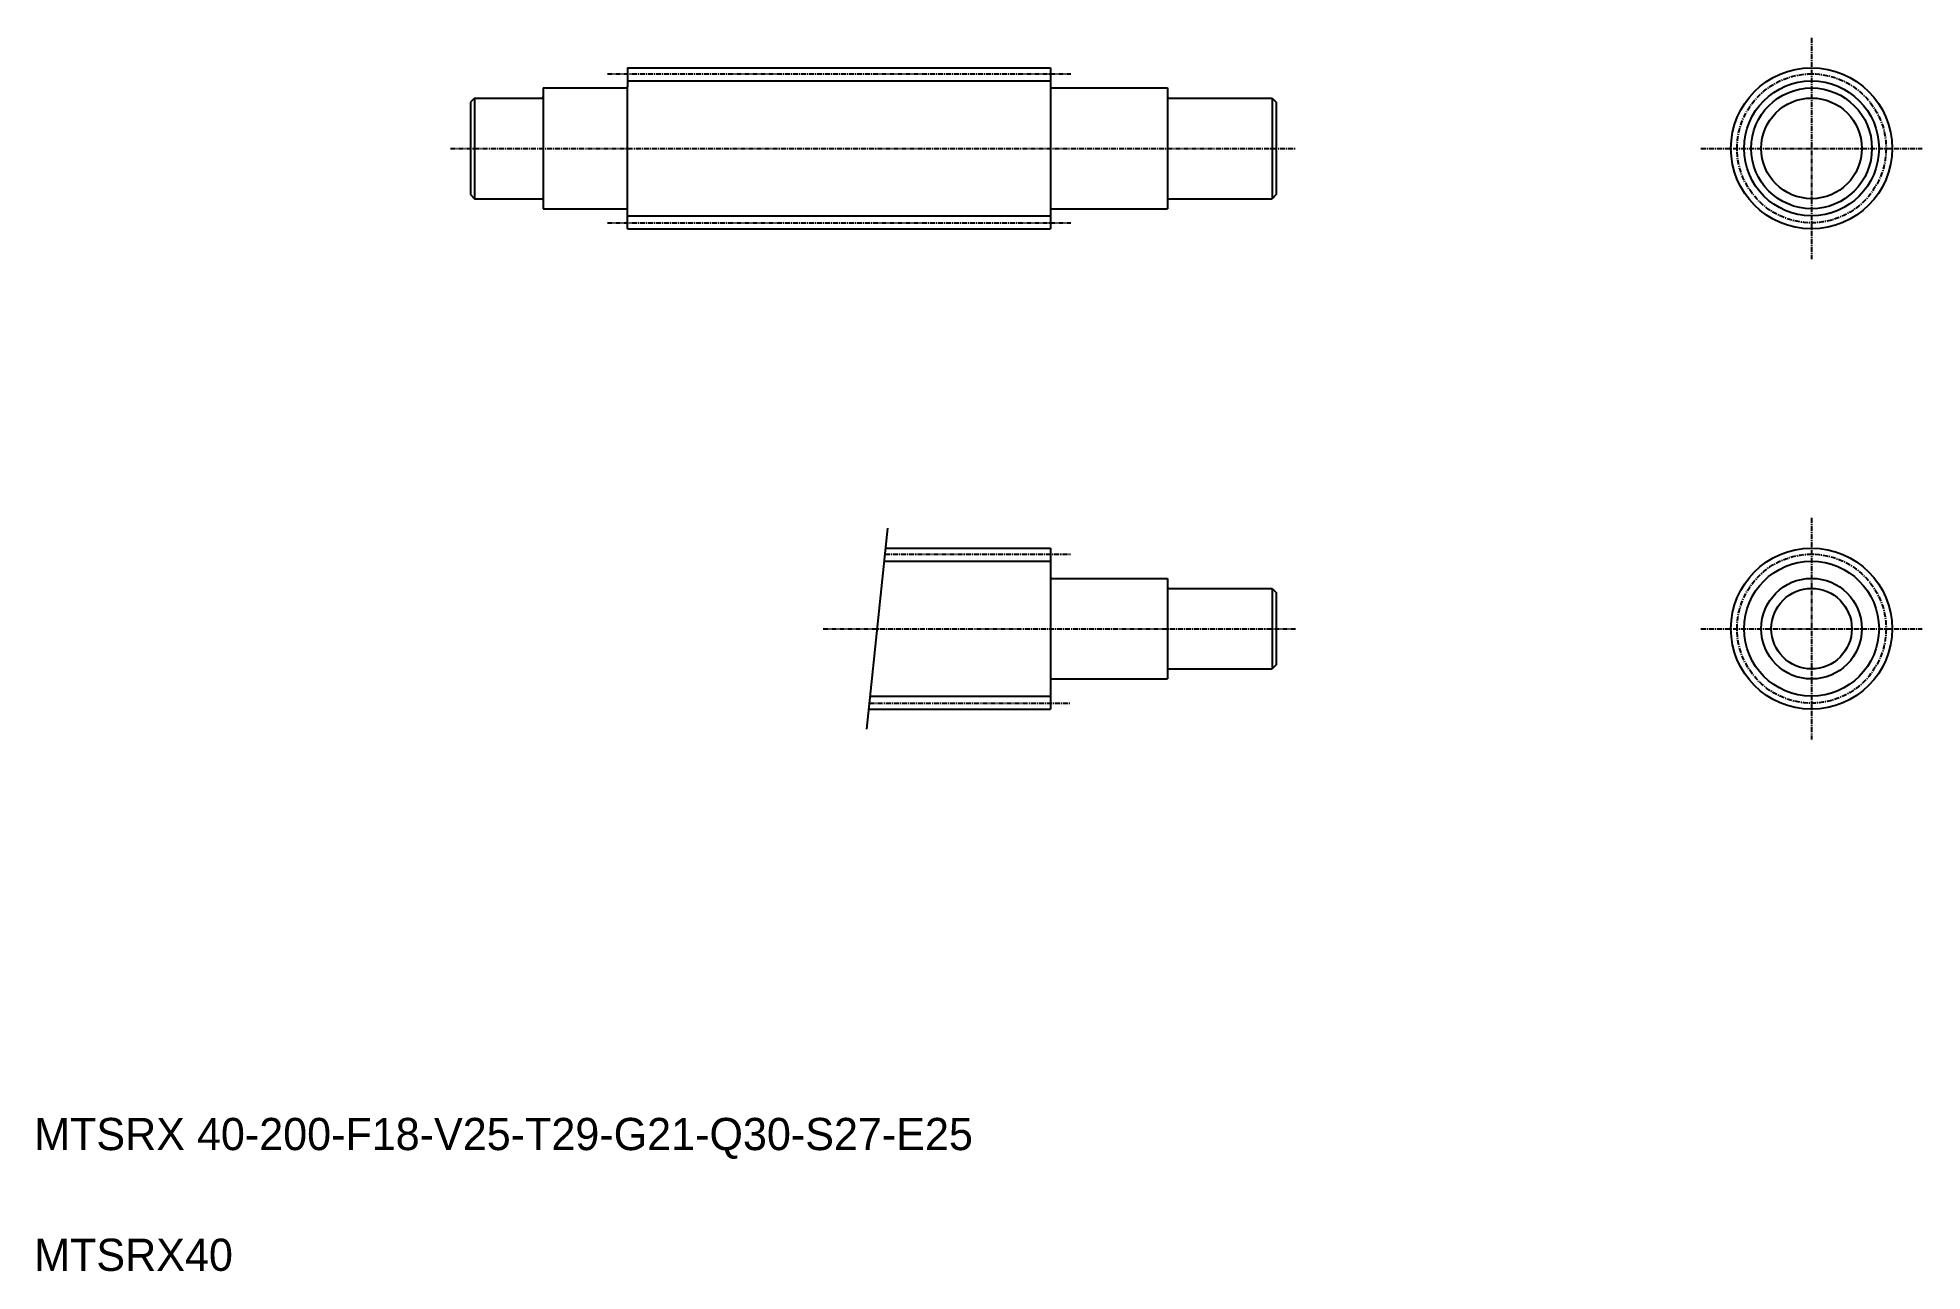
# Model space of a CAD drawing. Extents: x 11 to 479, y 10 to 316.
import ezdxf

# ---------------------------------------------------------------- set-up
doc = ezdxf.new("R2010")
doc.units = 0
doc.linetypes.add('CENTER', pattern=[2, 1.25, -0.25, 0.25, -0.25])
doc.layers.get('0').update_dxf_attribs({"linetype": 'CONTINUOUS'})
doc.layers.add('CENTER', color=1, linetype='CENTER')

msp = doc.modelspace()

# ---------------------------------------------------------------- linework, layer by layer
at = {"color": 7, "linetype": 'CONTINUOUS'}
for p, q in [((157.346659, 308.872862), (262.346659, 308.872862)), ((157.346659, 308.872862), (157.346659, 304.172862)), ((262.346659, 308.872862), (262.346659, 304.172862)), ((157.346659, 273.572862), (157.346659, 304.172862)), ((262.346659, 304.172862), (262.346659, 273.572862)), ((119.346659, 301.372862), (118.346659, 300.372862)), ((118.346659, 300.372862), (118.346659, 277.372862)), ((119.346659, 301.372862), (119.346659, 276.372862)), ((119.346659, 301.372862), (136.046659, 301.372862)), ((136.346659, 303.872862), (136.346659, 273.872862)), ((136.346659, 303.872862), (157.046659, 303.872862)), ((262.646659, 303.872862), (291.346659, 303.872862)), ((291.346659, 303.872862), (291.346659, 273.872862)), ((291.646659, 301.372862), (317.346659, 301.372862)), ((317.346659, 301.372862), (317.346659, 276.372862)), ((317.346659, 301.372862), (318.346659, 300.372862)), ((318.346659, 300.372862), (318.346659, 277.372862)), ((118.346659, 277.372862), (119.346659, 276.372862)), ((119.346659, 276.372862), (136.046659, 276.372862)), ((291.646659, 276.372862), (317.346659, 276.372862)), ((318.346659, 277.372862), (317.346659, 276.372862)), ((136.346659, 273.872862), (157.046659, 273.872862)), ((157.346659, 268.872862), (157.346659, 273.572862)), ((262.346659, 273.572862), (262.346659, 268.872862)), ((262.646659, 273.872862), (291.346659, 273.872862)), ((157.346659, 268.872862), (262.346659, 268.872862)), ((171.799855, 268.872862), (171.799855, 268.872962)), ((186.253051, 268.872862), (186.253151, 268.872862)), ((221.541515, 189.543767), (262.346659, 189.543767)), ((262.346659, 189.543767), (262.346659, 184.843767)), ((262.346659, 184.843767), (262.346659, 154.243767)), ((262.646659, 182.043767), (291.346659, 182.043767)), ((291.346659, 182.043767), (291.346659, 157.043767)), ((291.646659, 179.543767), (317.346659, 179.543767)), ((317.346659, 179.543767), (317.346659, 159.543767)), ((317.346659, 179.543767), (318.346659, 178.543767)), ((318.346659, 178.543767), (318.346659, 160.543767)), ((291.646659, 159.543767), (317.346659, 159.543767)), ((318.346659, 160.543767), (317.346659, 159.543767)), ((262.646659, 157.043767), (291.346659, 157.043767)), ((262.346659, 154.243767), (262.346659, 149.543767)), ((217.167082, 149.543767), (262.346659, 149.543767))]:
    msp.add_line(p, q, dxfattribs=at)
at = {"color": 3, "linetype": 'CONTINUOUS'}
for p, q in [((157.346659, 305.622862), (262.346659, 305.622862)), ((157.346659, 272.122862), (262.346659, 272.122862)), ((216.739429, 144.543767), (221.957042, 194.543767)), ((221.096136, 186.293767), (262.346659, 186.293767)), ((217.600335, 152.793767), (262.346659, 152.793767))]:
    msp.add_line(p, q, dxfattribs=at)
at = {"color": 7, "linetype": 'CONTINUOUS'}
for centre, radius in [((451.291402, 288.872862), 20), ((451.291402, 288.872862), 15), ((451.291402, 288.872862), 12.5), ((451.291402, 169.543767), 20), ((451.291402, 169.543767), 12.5), ((451.291402, 169.543767), 10)]:
    msp.add_circle(centre, radius, dxfattribs=at)
at = {"color": 3, "linetype": 'CONTINUOUS'}
for centre in [(451.291402, 288.872862), (451.291402, 169.543767)]:
    msp.add_circle(centre, 16.75, dxfattribs=at)
at = {"color": 7, "linetype": 'CONTINUOUS'}
for centre, start, end in [((157.046659, 304.172862), 270, 0), ((262.646659, 304.172862), 180, 270), ((136.046659, 301.672862), 270, 0), ((291.646659, 301.672862), 180, 270), ((136.046659, 276.072862), 0, 90), ((291.646659, 276.072862), 90, 180), ((157.046659, 273.572862), 0, 90), ((262.646659, 273.572862), 90, 180), ((262.646659, 182.343767), 180, 270), ((291.646659, 179.843767), 180, 270), ((291.646659, 159.243767), 90, 180), ((262.646659, 156.743767), 90, 180)]:
    msp.add_arc(centre, 0.3, start, end, dxfattribs=at)
at = {"layer": 'CENTER', "color": 1, "linetype": 'CENTER'}
for p, q in [((451.291402, 316.372862), (451.291402, 261.372862)), ((152.346659, 307.372862), (267.346659, 307.372862)), ((113.346659, 288.872862), (323.346659, 288.872862)), ((423.791402, 288.872862), (478.791402, 288.872862)), ((152.346659, 270.372862), (267.346659, 270.372862)), ((451.291402, 197.043767), (451.291402, 142.043767)), ((221.278752, 188.043767), (267.346659, 188.043767)), ((205.928719, 169.543767), (323.346659, 169.543767)), ((423.791402, 169.543767), (478.791402, 169.543767)), ((217.417718, 151.043767), (267.346659, 151.043767))]:
    msp.add_line(p, q, dxfattribs=at)
for centre in [(451.291402, 288.872862), (451.291402, 169.543767)]:
    msp.add_circle(centre, 18.5, dxfattribs=at)

# ---------------------------------------------------------------- texts
at = {"color": 7, "linetype": 'CONTINUOUS'}
for s, p in [('MTSRX 40-200-F18-V25-T29-G21-Q30-S27-E25', (10, 40)), ('MTSRX40', (10, 10))]:
    msp.add_text(s, height=8, dxfattribs=at).set_placement(p)

doc.saveas('drawing.dxf')
